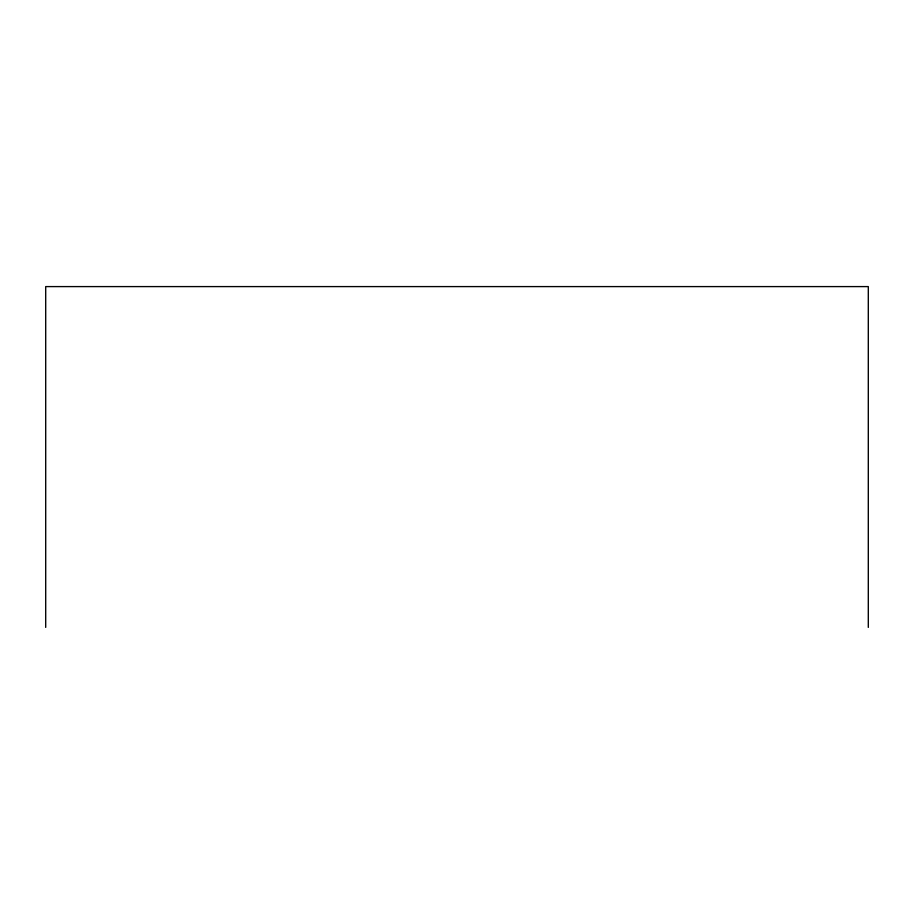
<?xml version="1.0" encoding="UTF-8"?>
<svg xmlns="http://www.w3.org/2000/svg" width="914" height="914" viewBox="0 0 914 914"><rect width="100%" height="100%" fill="white"/><g stroke="black" fill="none" stroke-linecap="round" stroke-linejoin="round"><path stroke-width="1.37" d="M868.3 627.404L868.3 286.596L45.7 286.596L45.7 627.404"/></g></svg>
